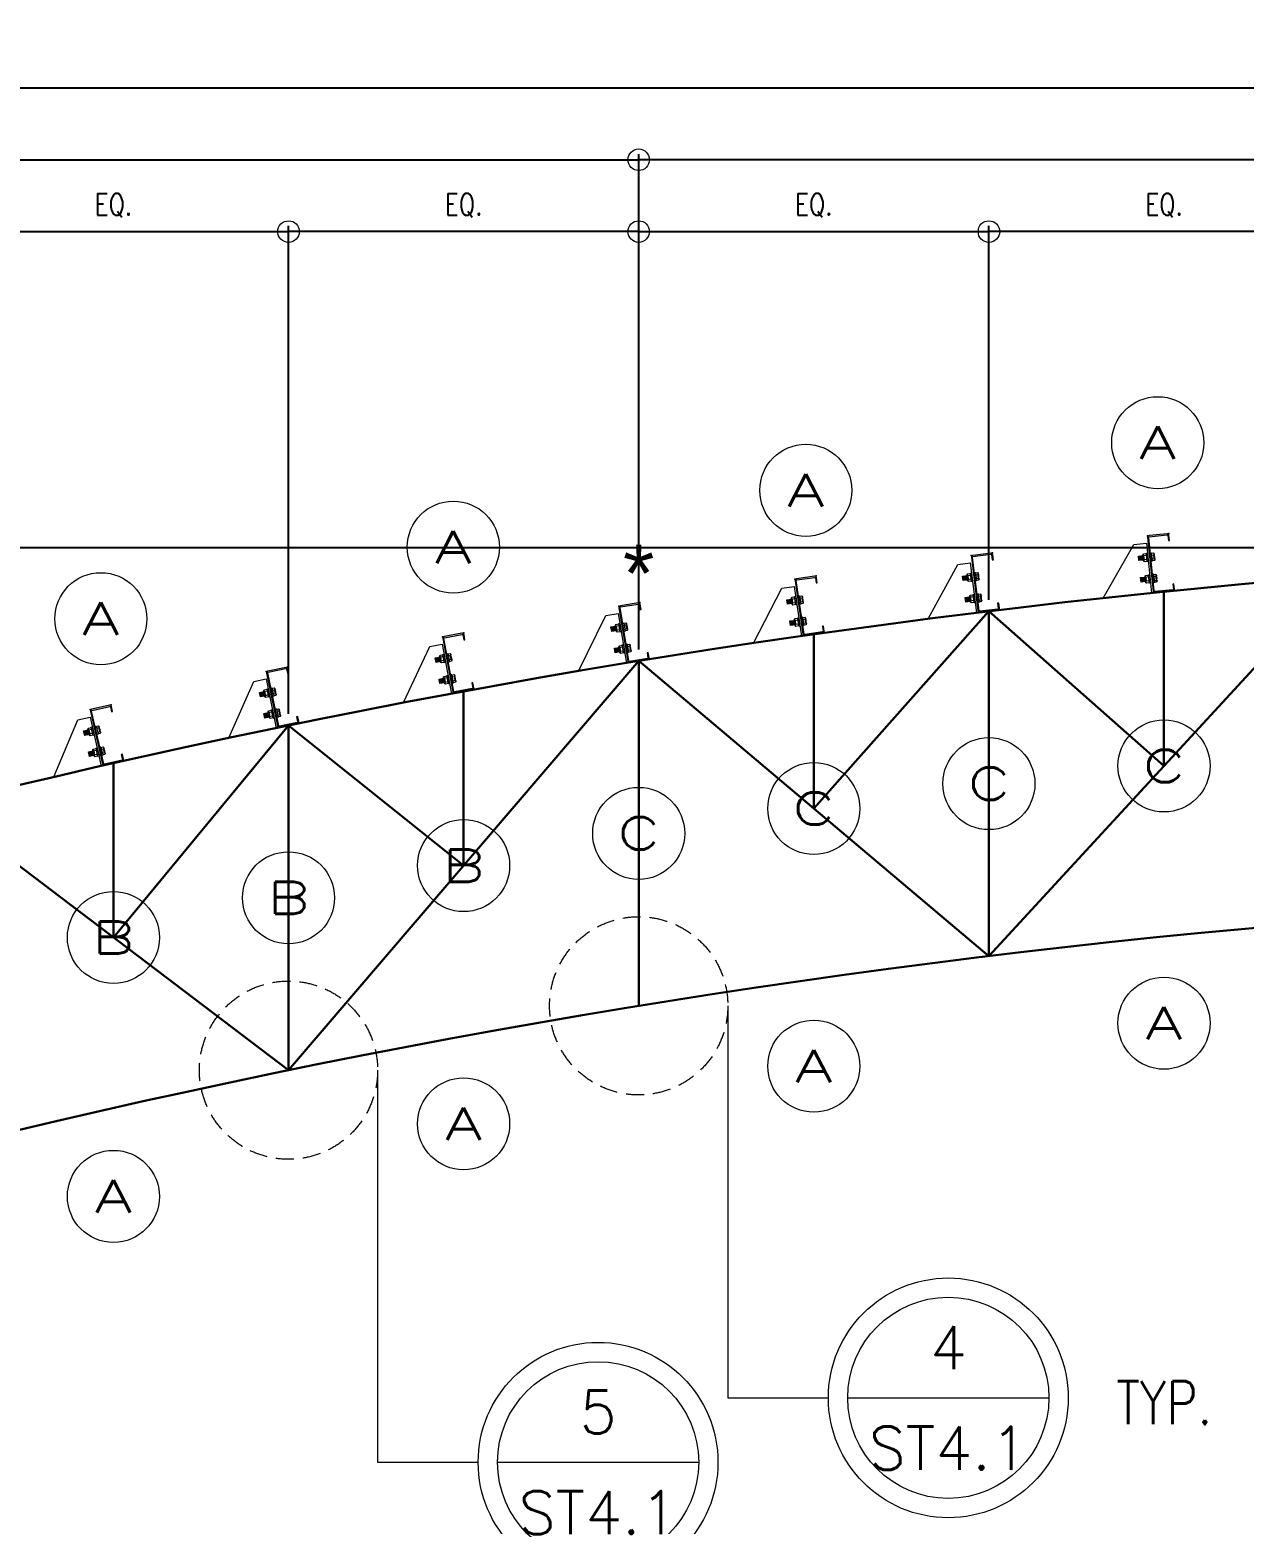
# Model space of a CAD drawing. Header units: millimetres. Extents: x 0 to 437400, y -7936 to 73710.
# Drawn here: x 78056 to 82282, y 34653 to 39853 of the extents above; entities that cross this region are included whole.
import ezdxf
from ezdxf.enums import TextEntityAlignment as Align

# ---------------------------------------------------------------- set-up
doc = ezdxf.new("R2010")
doc.units = ezdxf.units.MM
doc.header["$LTSCALE"] = 10
doc.header["$MEASUREMENT"] = 0
doc.linetypes.add('HIDDEN', pattern=[0.375, 0.25, -0.125])
doc.linetypes.add('PHANTOM2', pattern=[1.25, 0.625, -0.125, 0.125, -0.125, 0.125, -0.125])
for name, color, linetype, lineweight in [('CEE STEEL PURLINS', 46, 'Continuous', 15), ('HATCH 000', 251, 'Continuous', 5), ('S-ANNO-DIMS', 1, 'Continuous', 5), ('S-ANNO-NPLT', 7, 'Continuous', 9), ('S-Anno-Symb', 143, 'PHANTOM2', 13), ('S-BEAM-IDEN', 2, 'Continuous', 9), ('S-Grid-iden', 52, 'Continuous', 9), ('S_BOLTS', 252, 'Continuous', 9), ('S_STEEL TRUSS', 5, 'Continuous', 30), ('SCHEDULES-TEXT', 4, 'Continuous', 20)]:
    doc.layers.add(name, color=color, linetype=linetype, lineweight=lineweight)
doc.layers.add('GUIDE 001', color=214, linetype='Continuous', lineweight=0, plot=False)
doc.styles.add('1', font='simplex.shx', dxfattribs={"width": 0.8, "height": 20})
doc.styles.add('3', font='simplex.shx', dxfattribs={"width": 1.5, "height": 70})
doc.styles.add('ARIAL', font='arial.ttf')
doc.styles.add('ROMANSX', font='ROMANS.shx', dxfattribs={"height": 0.09375})
doc.dimstyles.new('ESCA30', dxfattribs={"dimtxt": 40, "dimasz": 1, "dimexe": 20, "dimexo": 40, "dimgap": 50, "dimtad": 1, "dimdec": 0, "dimrnd": 1, "dimdsep": 46, "dimtxsty": '1', "dimblk1": 'ESCADIM_ARW', "dimblk2": 'ESCADIM_ARW', "dimsah": 1, "dimcen": 50, "dimclrd": 256, "dimclre": 256, "dimclrt": 52, "dimadec": 0, "dimazin": 0, "dimtfac": 1, "dimtdec": 0, "dimtofl": 0, "dimtmove": 0, "dimatfit": 3, "dimldrblk": 'ESCADIM_ARW', "dimfxl": 1, "dimtolj": 1, "dimtzin": 0, "dimarcsym": 0})

# ---------------------------------------------------------------- blocks, each defined once
blk = doc.blocks.new('ESCADIM_ARW')
at = {"color": 9}
blk.add_line((75, 0), (-75, 0), dxfattribs=at)
blk.add_circle((0, 0), 37.5, dxfattribs=at)
blk = doc.blocks.new('*D36')
at = {"layer": 'Defpoints', "color": 0, "ltscale": 80, "transparency": 16777216}
for p in [(94800, 39651.2), (75300, 36441.2, 0), (94800, 36441.2, 0)]:
    blk.add_point(p, dxfattribs=at)
at = {"layer": 'S-ANNO-DIMS', "lineweight": -2, "ltscale": 80, "transparency": 16777216}
for p, q in [((75300, 36481.2), (75300, 39671.2)), ((75301, 39651.2), (94799, 39651.2)), ((94800, 36481.2), (94800, 39671.2))]:
    blk.add_line(p, q, dxfattribs=at)
at = {"layer": 'S-ANNO-DIMS', "lineweight": -2, "ltscale": 80, "transparency": 16777216, "rotation": 180}
blk.add_blockref('ESCADIM_ARW', (75300, 39651.2), dxfattribs=at)
at = {"layer": 'S-ANNO-DIMS', "lineweight": -2, "ltscale": 80, "transparency": 16777216}
blk.add_blockref('ESCADIM_ARW', (94800, 39651.2), dxfattribs=at)
at = {"layer": 'S-ANNO-DIMS', "color": 52, "ltscale": 80, "transparency": 16777216, "insert": (85050, 39758.4), "char_height": 30, "attachment_point": 5, "style": '1'}
blk.add_mtext('\\A1;{\\H2.5x;19500 (16 EQUAL PANELS)}', dxfattribs=at)
blk = doc.blocks.new('*D37')
at = {"layer": 'Defpoints', "color": 0, "ltscale": 80, "transparency": 16777216}
for p in [(80175, 39401.2), (80175, 37656.8, 0), (75300, 36441.2, 0)]:
    blk.add_point(p, dxfattribs=at)
at = {"layer": 'S-ANNO-DIMS', "lineweight": -2, "ltscale": 80, "transparency": 16777216}
for p, q in [((75300, 36481.2), (75300, 39421.2)), ((80175, 37696.8), (80175, 39421.2)), ((75301, 39401.2), (80174, 39401.2))]:
    blk.add_line(p, q, dxfattribs=at)
at = {"layer": 'S-ANNO-DIMS', "lineweight": -2, "ltscale": 80, "transparency": 16777216, "rotation": 180}
blk.add_blockref('ESCADIM_ARW', (75300, 39401.2), dxfattribs=at)
at = {"layer": 'S-ANNO-DIMS', "lineweight": -2, "ltscale": 80, "transparency": 16777216}
blk.add_blockref('ESCADIM_ARW', (80175, 39401.2), dxfattribs=at)
at = {"layer": 'S-ANNO-DIMS', "color": 52, "ltscale": 80, "transparency": 16777216, "insert": (77737.5, 39488.7), "char_height": 30, "attachment_point": 5, "style": '1'}
blk.add_mtext('\\A1;{\\H2.5x;4875}', dxfattribs=at)
blk = doc.blocks.new('*D39')
at = {"layer": 'Defpoints', "color": 0, "ltscale": 80, "transparency": 16777216}
for p in [(74050.2, 38051.2), (85050, 38051.2, 0), (75300, 35241.2, 0)]:
    blk.add_point(p, dxfattribs=at)
at = {"layer": 'S-ANNO-DIMS', "lineweight": -2, "ltscale": 80, "transparency": 16777216}
for p, q in [((85010, 38051.2), (74030.2, 38051.2)), ((74050.2, 35242.2), (74050.2, 38050.2)), ((75260, 35241.2), (74030.2, 35241.2))]:
    blk.add_line(p, q, dxfattribs=at)
for p, rotation in [((74050.2, 38051.2), 90), ((74050.2, 35241.2), 270)]:
    blk.add_blockref('ESCADIM_ARW', p, dxfattribs=dict(at, rotation=rotation))
at = {"layer": 'S-ANNO-DIMS', "color": 52, "ltscale": 80, "transparency": 16777216, "insert": (73962.7, 36646.2), "char_height": 30, "attachment_point": 5, "rotation": 90, "style": '1'}
blk.add_mtext('\\A1;{\\H2.5x;2810}', dxfattribs=at)
blk = doc.blocks.new('*D40')
at = {"layer": 'Defpoints', "color": 0, "ltscale": 80, "transparency": 16777216}
for p in [(85050, 38051.2, 0), (74300.2, 36441.2), (75300, 36441.2, 0)]:
    blk.add_point(p, dxfattribs=at)
at = {"layer": 'S-ANNO-DIMS', "lineweight": -2, "ltscale": 80, "transparency": 16777216}
for p, q in [((85010, 38051.2), (74280.2, 38051.2)), ((74300.2, 38050.2), (74300.2, 36442.2)), ((75260, 36441.2), (74280.2, 36441.2))]:
    blk.add_line(p, q, dxfattribs=at)
for p, rotation in [((74300.2, 38051.2), 90), ((74300.2, 36441.2), 270)]:
    blk.add_blockref('ESCADIM_ARW', p, dxfattribs=dict(at, rotation=rotation))
at = {"layer": 'S-ANNO-DIMS', "color": 52, "ltscale": 80, "transparency": 16777216, "insert": (74212.7, 37246.2), "char_height": 30, "attachment_point": 5, "rotation": 90, "style": '1'}
blk.add_mtext('\\A1;{\\H2.5x;1610}', dxfattribs=at)
blk = doc.blocks.new('*D41')
at = {"layer": 'Defpoints', "color": 0, "ltscale": 80, "transparency": 16777216}
for p in [(80175, 39401.2), (85050, 38051.2), (80175, 37656.8, 0)]:
    blk.add_point(p, dxfattribs=at)
at = {"layer": 'S-ANNO-DIMS', "lineweight": -2, "ltscale": 80, "transparency": 16777216}
for p, q in [((80175, 37696.8), (80175, 39421.2)), ((85050, 38091.2), (85050, 39421.2)), ((85049, 39401.2), (80176, 39401.2))]:
    blk.add_line(p, q, dxfattribs=at)
at = {"layer": 'S-ANNO-DIMS', "lineweight": -2, "ltscale": 80, "transparency": 16777216, "rotation": 180}
blk.add_blockref('ESCADIM_ARW', (80175, 39401.2), dxfattribs=at)
at = {"layer": 'S-ANNO-DIMS', "lineweight": -2, "ltscale": 80, "transparency": 16777216}
blk.add_blockref('ESCADIM_ARW', (85050, 39401.2), dxfattribs=at)
at = {"layer": 'S-ANNO-DIMS', "color": 52, "ltscale": 80, "transparency": 16777216, "insert": (82612.5, 39488.7), "char_height": 30, "attachment_point": 5, "style": '1'}
blk.add_mtext('\\A1;{\\H2.5x;4875}', dxfattribs=at)
blk = doc.blocks.new('*D46')
at = {"layer": 'Defpoints', "color": 0, "ltscale": 80, "transparency": 16777216}
for p in [(78956.3, 39151.2), (80175, 37656.8, 0), (78956.3, 37432.7, 0)]:
    blk.add_point(p, dxfattribs=at)
at = {"layer": 'S-ANNO-DIMS', "lineweight": -2, "ltscale": 80, "transparency": 16777216}
for p, q in [((78956.3, 37472.7), (78956.3, 39171.2)), ((80175, 37696.8), (80175, 39171.2)), ((80174, 39151.2), (78957.3, 39151.2))]:
    blk.add_line(p, q, dxfattribs=at)
at = {"layer": 'S-ANNO-DIMS', "lineweight": -2, "ltscale": 80, "transparency": 16777216, "rotation": 180}
blk.add_blockref('ESCADIM_ARW', (78956.3, 39151.2), dxfattribs=at)
at = {"layer": 'S-ANNO-DIMS', "lineweight": -2, "ltscale": 80, "transparency": 16777216}
blk.add_blockref('ESCADIM_ARW', (80175, 39151.2), dxfattribs=at)
at = {"layer": 'S-ANNO-DIMS', "color": 52, "ltscale": 80, "transparency": 16777216, "insert": (79565.6, 39242.3), "char_height": 30, "attachment_point": 5, "style": '1'}
blk.add_mtext('\\A1;{\\H2.5x;EQ.}', dxfattribs=at)
blk = doc.blocks.new('*D47')
at = {"layer": 'Defpoints', "color": 0, "ltscale": 80, "transparency": 16777216}
for p in [(78956.3, 39151.2), (78956.3, 37432.7, 0), (77737.5, 37156.4, 0)]:
    blk.add_point(p, dxfattribs=at)
at = {"layer": 'S-ANNO-DIMS', "lineweight": -2, "ltscale": 80, "transparency": 16777216}
for p, q in [((77737.5, 37196.4), (77737.5, 39171.2)), ((78956.3, 37472.7), (78956.3, 39171.2)), ((77738.5, 39151.2), (78955.3, 39151.2))]:
    blk.add_line(p, q, dxfattribs=at)
at = {"layer": 'S-ANNO-DIMS', "lineweight": -2, "ltscale": 80, "transparency": 16777216, "rotation": 180}
blk.add_blockref('ESCADIM_ARW', (77737.5, 39151.2), dxfattribs=at)
at = {"layer": 'S-ANNO-DIMS', "lineweight": -2, "ltscale": 80, "transparency": 16777216}
blk.add_blockref('ESCADIM_ARW', (78956.3, 39151.2), dxfattribs=at)
at = {"layer": 'S-ANNO-DIMS', "color": 52, "ltscale": 80, "transparency": 16777216, "insert": (78346.9, 39242.3), "char_height": 30, "attachment_point": 5, "style": '1'}
blk.add_mtext('\\A1;{\\H2.5x;EQ.}', dxfattribs=at)
blk = doc.blocks.new('*D50')
at = {"layer": 'Defpoints', "color": 0, "ltscale": 80, "transparency": 16777216}
for p in [(81393.8, 39151.2), (81393.8, 37830, 0), (80175, 37656.8, 0)]:
    blk.add_point(p, dxfattribs=at)
at = {"layer": 'S-ANNO-DIMS', "lineweight": -2, "ltscale": 80, "transparency": 16777216}
for p, q in [((80175, 37696.8), (80175, 39171.2)), ((81393.8, 37870), (81393.8, 39171.2)), ((80176, 39151.2), (81392.8, 39151.2))]:
    blk.add_line(p, q, dxfattribs=at)
at = {"layer": 'S-ANNO-DIMS', "lineweight": -2, "ltscale": 80, "transparency": 16777216, "rotation": 180}
blk.add_blockref('ESCADIM_ARW', (80175, 39151.2), dxfattribs=at)
at = {"layer": 'S-ANNO-DIMS', "lineweight": -2, "ltscale": 80, "transparency": 16777216}
blk.add_blockref('ESCADIM_ARW', (81393.8, 39151.2), dxfattribs=at)
at = {"layer": 'S-ANNO-DIMS', "color": 52, "ltscale": 80, "transparency": 16777216, "insert": (80784.4, 39242.3), "char_height": 30, "attachment_point": 5, "style": '1'}
blk.add_mtext('\\A1;{\\H2.5x;EQ.}', dxfattribs=at)
blk = doc.blocks.new('*D51')
at = {"layer": 'Defpoints', "color": 0, "ltscale": 80, "transparency": 16777216}
for p in [(81393.8, 39151.2), (82612.5, 37953.1, 0), (81393.8, 37830, 0)]:
    blk.add_point(p, dxfattribs=at)
at = {"layer": 'S-ANNO-DIMS', "lineweight": -2, "ltscale": 80, "transparency": 16777216}
for p, q in [((81393.8, 37870), (81393.8, 39171.2)), ((82612.5, 37993.1), (82612.5, 39171.2)), ((82611.5, 39151.2), (81394.8, 39151.2))]:
    blk.add_line(p, q, dxfattribs=at)
at = {"layer": 'S-ANNO-DIMS', "lineweight": -2, "ltscale": 80, "transparency": 16777216, "rotation": 180}
blk.add_blockref('ESCADIM_ARW', (81393.8, 39151.2), dxfattribs=at)
at = {"layer": 'S-ANNO-DIMS', "lineweight": -2, "ltscale": 80, "transparency": 16777216}
blk.add_blockref('ESCADIM_ARW', (82612.5, 39151.2), dxfattribs=at)
at = {"layer": 'S-ANNO-DIMS', "color": 52, "ltscale": 80, "transparency": 16777216, "insert": (82003.1, 39242.3), "char_height": 30, "attachment_point": 5, "style": '1'}
blk.add_mtext('\\A1;{\\H2.5x;EQ.}', dxfattribs=at)
blk = doc.blocks.new('Grid')
at = {"layer": 'S-Grid-iden', "color": 1, "linetype": 'Continuous'}
blk.add_circle((0, 0), 500, dxfattribs=at)
at = {"layer": 'S-Grid-iden', "style": '3', "width": 1.5}
blk.add_attdef('GRIDTAG', text='', height=350, dxfattribs=at).set_placement((0, 0), align=Align.MIDDLE_CENTER)
blk = doc.blocks.new('BUBBLE')
at = {"layer": 'S-ANNO-NPLT', "linetype": 'Continuous'}
blk.add_circle((0, 0), 0.2608, dxfattribs=at)
at = {"layer": 'S-Anno-Symb', "color": 0, "linetype": 'Continuous'}
blk.add_line((-0.2188, 0), (0.2188, 0), dxfattribs=at)
blk.add_circle((0, 0), 0.2188, dxfattribs=at)
at = {"layer": 'S-Anno-Symb', "style": 'ROMANSX'}
for tag, p in [('1', (0, 0.1094)), ('S1', (0, -0.1094))]:
    blk.add_attdef(tag, text='', height=0.0937, dxfattribs=at).set_placement(p, align=Align.MIDDLE_CENTER)
at = {"layer": 'S-Anno-Symb', "style": 'ROMANSX', "width": 1.018385, "flags": 8}
blk.add_attdef('LONG', text='', height=0.0937, dxfattribs=at).set_placement((-0.1796, -0.1249), (0.1796, -0.1249), align=Align.FIT)
blk = doc.blocks.new('EXT', base_point=(6.5784, 3.6597))
for p, q in [((6.5734, 3.6697), (6.5834, 3.6697)), ((6.5734, 3.6697), (6.5734, 3.6597)), ((6.5834, 3.6697), (6.5734, 3.6697)), ((6.5734, 3.6663), (6.5834, 3.6663)), ((6.5734, 3.663), (6.5834, 3.663)), ((6.5734, 3.6597), (6.5834, 3.6597)), ((6.575, 3.668), (6.5818, 3.668)), ((6.575, 3.6647), (6.5818, 3.6647)), ((6.575, 3.6613), (6.5818, 3.6613)), ((6.5834, 3.6597), (6.5834, 3.6697))]:
    blk.add_line(p, q)
blk = doc.blocks.new('BOLT', base_point=(6.579, 3.6798))
for p, q in [((6.571, 3.6847), (6.571, 3.6798)), ((6.575, 3.6847), (6.571, 3.6847)), ((6.575, 3.6858), (6.573, 3.6858)), ((6.575, 3.6798), (6.575, 3.6858)), ((6.575, 3.6858), (6.583, 3.6858)), ((6.575, 3.6847), (6.583, 3.6847)), ((6.585, 3.6858), (6.583, 3.6858)), ((6.583, 3.6798), (6.583, 3.6858)), ((6.587, 3.6847), (6.583, 3.6847)), ((6.587, 3.6798), (6.587, 3.6847))]:
    blk.add_line(p, q)
for centre, radius, start, end in [((6.573, 3.6833), 0.00241, 33.9696, 146.0304), ((6.579, 3.6777), 0.00805, 60.2058, 119.7942), ((6.585, 3.6833), 0.00241, 33.9696, 146.0304)]:
    blk.add_arc(centre, radius, start, end)
blk = doc.blocks.new('NUT20')
for p, q in [((0.0185, 0.0045), (-0.0185, 0.0045)), ((-0.0185, 0.0045), (-0.0185, 0)), ((-0.0185, 0), (0.0185, 0)), ((0.0185, 0), (0.0185, 0.0045))]:
    blk.add_line(p, q)
for name, p, xscale, yscale, zscale in [('BOLT', (0, 0.0045), 2.125, 2.666666666666667, 2.125), ('EXT', (0, 0.0205), 2, 2, 2)]:
    blk.add_blockref(name, p, dxfattribs=dict(xscale=xscale, yscale=yscale, zscale=zscale))

msp = doc.modelspace()

# ---------------------------------------------------------------- hatches: boundary and pattern name
at = {"layer": 'HATCH 000'}
h = msp.add_hatch(color=33, dxfattribs=at)
edge = h.paths.add_edge_path()
edge.add_line((82022.32661, 38076.42517), (82020.47403, 38094.32821))
edge.add_arc((82014.50185, 38093.71022), 6.00407, 5.90787155, 95.90787155)
edge.add_line((82013.88386, 38099.6824), (81951.22219, 38093.2024))
edge.add_arc((81951.84018, 38087.23022), 6.00407, 95.90787154, 185.90787154)
edge.add_line((81945.86801, 38086.61223), (81965.23181, 37899.48402))
edge.add_arc((81971.20399, 37900.10202), 6.00407, 185.90787155, 275.90787155)
edge.add_line((81971.82198, 37894.12984), (82034.50861, 37900.61243))
edge.add_arc((82033.89061, 37906.5846), 6.00407, 275.90787154, 365.90787154)
edge.add_line((82039.86279, 37907.2026), (82038.0102, 37925.10564))
edge.add_line((82038.0102, 37925.10564), (82034.02875, 37924.69365))
edge.add_line((82034.02875, 37924.69365), (82035.88134, 37906.7906))
edge.add_arc((82033.89061, 37906.5846), 2.00136, -84.09212846, 5.90787154, ccw=False)
edge.add_line((82034.09661, 37904.59388), (81971.40998, 37898.11129))
edge.add_arc((81971.20399, 37900.10202), 2.00136, 185.90787155, 275.90787154, ccw=False)
edge.add_line((81969.21326, 37899.89602), (81949.84946, 38087.02422))
edge.add_arc((81951.84018, 38087.23022), 2.00136, 95.90787155, 185.90787154, ccw=False)
edge.add_line((81951.63419, 38089.22095), (82014.29585, 38095.70095))
edge.add_arc((82014.50185, 38093.71022), 2.00136, 5.90787154, 95.90787154, ccw=False)
edge.add_line((82016.49258, 38093.91622), (82018.34516, 38076.01317))
edge.add_line((82018.34516, 38076.01317), (82022.32661, 38076.42517))
h = msp.add_hatch(color=33, dxfattribs=at)
edge = h.paths.add_edge_path()
edge.add_line((81409.33601, 38009.01488), (81407.12188, 38026.87682))
edge.add_arc((81401.16341, 38026.13822), 6.00407, 7.06623925, 97.06623925)
edge.add_line((81400.42481, 38032.09668), (81337.90695, 38024.35124))
edge.add_arc((81338.64555, 38018.39278), 6.00407, 97.06623925, 187.06623925)
edge.add_line((81332.68709, 38017.65418), (81355.82991, 37830.95567))
edge.add_arc((81361.78837, 37831.69427), 6.00407, 187.06623925, 277.06623925)
edge.add_line((81362.52697, 37825.73581), (81425.06973, 37833.48434))
edge.add_arc((81424.33113, 37839.4428), 6.00407, 277.06623925, 367.06623925)
edge.add_line((81430.2896, 37840.1814), (81428.07546, 37858.04334))
edge.add_line((81428.07546, 37858.04334), (81424.10315, 37857.55094))
edge.add_line((81424.10315, 37857.55094), (81426.31729, 37839.689))
edge.add_arc((81424.33113, 37839.4428), 2.00136, -82.93376075, 7.06623925, ccw=False)
edge.add_line((81424.57733, 37837.45665), (81362.03457, 37829.70812))
edge.add_arc((81361.78837, 37831.69427), 2.00136, 187.06623925, 277.06623925, ccw=False)
edge.add_line((81359.80221, 37831.44807), (81336.65939, 38018.14658))
edge.add_arc((81338.64555, 38018.39278), 2.00136, 97.06623925, 187.06623925, ccw=False)
edge.add_line((81338.39935, 38020.37893), (81400.91721, 38028.12437))
edge.add_arc((81401.16341, 38026.13822), 2.00136, 7.06623925, 97.06623925, ccw=False)
edge.add_line((81403.14957, 38026.38442), (81405.3637, 38008.52248))
edge.add_line((81405.3637, 38008.52248), (81409.33601, 38009.01488))
h = msp.add_hatch(color=33, dxfattribs=at)
edge = h.paths.add_edge_path()
edge.add_line((80796.33011, 37929.01451), (80793.75445, 37946.82791))
edge.add_arc((80787.81218, 37945.96871), 6.00407, 8.22745858, 98.22745858)
edge.add_line((80786.95297, 37951.91098), (80724.60492, 37942.90016))
edge.add_arc((80725.46412, 37936.95789), 6.00407, 98.22745858, 188.22745857)
edge.add_line((80719.52185, 37936.09869), (80746.44349, 37749.90753))
edge.add_arc((80752.38576, 37750.76673), 6.00407, 188.22745858, 278.22745858)
edge.add_line((80753.24497, 37744.82446), (80815.61786, 37753.83888))
edge.add_arc((80814.75865, 37759.78115), 6.00407, 278.22745858, 368.22745857)
edge.add_line((80820.70093, 37760.64035), (80818.12526, 37778.45375))
edge.add_line((80818.12526, 37778.45375), (80814.16375, 37777.88095))
edge.add_line((80814.16375, 37777.88095), (80816.73941, 37760.06755))
edge.add_arc((80814.75865, 37759.78115), 2.00136, -81.77254142, 8.22745858, ccw=False)
edge.add_line((80815.04506, 37757.80039), (80752.67216, 37748.78598))
edge.add_arc((80752.38576, 37750.76673), 2.00136, 188.22745858, 278.22745858, ccw=False)
edge.add_line((80750.40501, 37750.48033), (80723.48336, 37936.67149))
edge.add_arc((80725.46412, 37936.95789), 2.00136, 98.22745858, 188.22745858, ccw=False)
edge.add_line((80725.17772, 37938.93865), (80787.52577, 37947.94947))
edge.add_arc((80787.81218, 37945.96871), 2.00136, 8.22745858, 98.22745858, ccw=False)
edge.add_line((80789.79293, 37946.25511), (80792.3686, 37928.44171))
edge.add_line((80792.3686, 37928.44171), (80796.33011, 37929.01451))
h = msp.add_hatch(color=33, dxfattribs=at)
edge = h.paths.add_edge_path()
edge.add_line((80183.3088, 37836.32276), (80180.37162, 37854.08013))
edge.add_arc((80174.44804, 37853.10034), 6.00407, 9.39203157, 99.39203156)
edge.add_line((80173.46824, 37859.02392), (80111.3162, 37848.74779))
edge.add_arc((80112.296, 37842.82421), 6.00407, 99.39203156, 189.39203156)
edge.add_line((80106.37242, 37841.84441), (80137.07269, 37656.23887))
edge.add_arc((80142.99628, 37657.21867), 6.00407, 189.39203157, 279.39203156)
edge.add_line((80143.97607, 37651.29509), (80206.15287, 37661.57532))
edge.add_arc((80205.17307, 37667.4989), 6.00407, 279.39203156, 369.39203156)
edge.add_line((80211.09665, 37668.4787), (80208.15948, 37686.23607))
edge.add_line((80208.15948, 37686.23607), (80204.21042, 37685.58287))
edge.add_line((80204.21042, 37685.58287), (80207.1476, 37667.8255))
edge.add_arc((80205.17307, 37667.4989), 2.00136, -80.60796844, 9.39203156, ccw=False)
edge.add_line((80205.49967, 37665.52437), (80143.32287, 37655.24414))
edge.add_arc((80142.99628, 37657.21867), 2.00136, 189.39203156, 279.39203156, ccw=False)
edge.add_line((80141.02175, 37656.89207), (80110.32147, 37842.49761))
edge.add_arc((80112.296, 37842.82421), 2.00136, 99.39203156, 189.39203156, ccw=False)
edge.add_line((80111.9694, 37844.79873), (80174.12144, 37855.07487))
edge.add_arc((80174.44804, 37853.10034), 2.00136, 9.39203156, 99.39203156, ccw=False)
edge.add_line((80176.42257, 37853.42694), (80179.35974, 37835.66957))
edge.add_line((80179.35974, 37835.66957), (80183.3088, 37836.32276))
h = msp.add_hatch(color=33, dxfattribs=at)
edge = h.paths.add_edge_path()
edge.add_line((79570.27192, 37730.82106), (79566.97325, 37748.51484))
edge.add_arc((79561.07088, 37747.41445), 6.00407, 10.56047313, 100.56047313)
edge.add_line((79559.9705, 37753.31682), (79498.04093, 37741.77544))
edge.add_arc((79499.14131, 37735.87307), 6.00407, 100.56047313, 190.56047313)
edge.add_line((79493.23894, 37734.77269), (79527.71766, 37549.83178))
edge.add_arc((79533.62003, 37550.93216), 6.00407, 190.56047313, 280.56047313)
edge.add_line((79534.72041, 37545.02979), (79596.67465, 37556.57578))
edge.add_arc((79595.57426, 37562.47815), 6.00407, 280.56047313, 370.56047313)
edge.add_line((79601.47663, 37563.57853), (79598.17796, 37581.27232))
edge.add_line((79598.17796, 37581.27232), (79594.24305, 37580.53873))
edge.add_line((79594.24305, 37580.53873), (79597.54172, 37562.84494))
edge.add_arc((79595.57426, 37562.47815), 2.00136, -79.43952687, 10.56047313, ccw=False)
edge.add_line((79595.94106, 37560.51069), (79533.98682, 37548.9647))
edge.add_arc((79533.62003, 37550.93216), 2.00136, 190.56047313, 280.56047313, ccw=False)
edge.add_line((79531.65257, 37550.56537), (79497.17386, 37735.50628))
edge.add_arc((79499.14131, 37735.87307), 2.00136, 100.56047313, 190.56047313, ccw=False)
edge.add_line((79498.77452, 37737.84053), (79560.70409, 37749.38191))
edge.add_arc((79561.07088, 37747.41445), 2.00136, 10.56047313, 100.56047313, ccw=False)
edge.add_line((79563.03834, 37747.78125), (79566.33701, 37730.08747))
edge.add_line((79566.33701, 37730.08747), (79570.27192, 37730.82106))
h = msp.add_hatch(color=33, dxfattribs=at)
edge = h.paths.add_edge_path()
edge.add_line((78957.21932, 37612.37274), (78953.55917, 37629.9953))
edge.add_arc((78947.68056, 37628.77434), 6.00407, 11.73331327, 101.73331327)
edge.add_line((78946.4596, 37634.65294), (78884.77924, 37621.84637))
edge.add_arc((78886.0002, 37615.96776), 6.00407, 101.73331327, 191.73331326)
edge.add_line((78880.1216, 37614.7468), (78918.37855, 37430.55036))
edge.add_arc((78924.25716, 37431.77133), 6.00407, 191.73331327, 281.73331327)
edge.add_line((78925.47812, 37425.89272), (78987.18305, 37438.70439))
edge.add_arc((78985.96208, 37444.583), 6.00407, 281.73331327, 371.73331326)
edge.add_line((78991.84069, 37445.80397), (78988.18055, 37463.42653))
edge.add_line((78988.18055, 37463.42653), (78984.26148, 37462.61255))
edge.add_line((78984.26148, 37462.61255), (78987.92162, 37444.98999))
edge.add_arc((78985.96208, 37444.583), 2.00136, -78.26668674, 11.73331326, ccw=False)
edge.add_line((78986.36907, 37442.62347), (78924.66415, 37429.81179))
edge.add_arc((78924.25716, 37431.77133), 2.00136, 191.73331327, 281.73331327, ccw=False)
edge.add_line((78922.29762, 37431.36434), (78884.04067, 37615.56078))
edge.add_arc((78886.0002, 37615.96776), 2.00136, 101.73331327, 191.73331327, ccw=False)
edge.add_line((78885.59322, 37617.9273), (78947.27358, 37630.73387))
edge.add_arc((78947.68056, 37628.77434), 2.00136, 11.73331327, 101.73331327, ccw=False)
edge.add_line((78949.6401, 37629.18132), (78953.30024, 37611.55877))
edge.add_line((78953.30024, 37611.55877), (78957.21932, 37612.37274))
h = msp.add_hatch(color=33, dxfattribs=at)
edge = h.paths.add_edge_path()
edge.add_line((78344.1508, 37480.82221), (78340.1292, 37498.36581))
edge.add_arc((78334.27693, 37497.02427), 6.00407, 12.91109946, 102.91109946)
edge.add_line((78332.93539, 37502.87654), (78271.5313, 37488.80485))
edge.add_arc((78272.87284, 37482.95258), 6.00407, 102.91109946, 192.91109946)
edge.add_line((78267.02057, 37481.61104), (78309.05556, 37298.23988))
edge.add_arc((78314.90783, 37299.58142), 6.00407, 192.91109946, 282.91109946)
edge.add_line((78316.24937, 37293.72915), (78377.67792, 37307.80645))
edge.add_arc((78376.33638, 37313.65872), 6.00407, 282.91109946, 372.91109946)
edge.add_line((78382.18865, 37315.00027), (78378.16705, 37332.54387))
edge.add_line((78378.16705, 37332.54387), (78374.26554, 37331.64951))
edge.add_line((78374.26554, 37331.64951), (78378.28713, 37314.10591))
edge.add_arc((78376.33638, 37313.65872), 2.00136, -77.08890054, 12.91109946, ccw=False)
edge.add_line((78376.78356, 37311.70797), (78315.35501, 37297.63066))
edge.add_arc((78314.90783, 37299.58142), 2.00136, 192.91109946, 282.91109946, ccw=False)
edge.add_line((78312.95707, 37299.13424), (78270.92208, 37482.5054))
edge.add_arc((78272.87284, 37482.95258), 2.00136, 102.91109946, 192.91109946, ccw=False)
edge.add_line((78272.42566, 37484.90334), (78333.82975, 37498.97503))
edge.add_arc((78334.27693, 37497.02427), 2.00136, 12.91109946, 102.91109946, ccw=False)
edge.add_line((78336.22769, 37497.47145), (78340.24929, 37479.92785))
edge.add_line((78340.24929, 37479.92785), (78344.1508, 37480.82221))

# ---------------------------------------------------------------- linework, layer by layer
at = {"layer": 'CEE STEEL PURLINS', "elevation": 0}
for points in [[(82022.32661, 38076.42517), (82020.47403, 38094.32821, 0.4142135624), (82013.88386, 38099.6824), (81951.22219, 38093.2024, 0.4142135624), (81945.86801, 38086.61223), (81965.23181, 37899.48402, 0.4142135624), (81971.82198, 37894.12984), (82034.50861, 37900.61243, 0.4142135624), (82039.86279, 37907.2026), (82038.0102, 37925.10564), (82034.02875, 37924.69365), (82035.88134, 37906.7906, -0.4142135624), (82034.09661, 37904.59388), (81971.40998, 37898.11129, -0.4142135624), (81969.21326, 37899.89602), (81949.84946, 38087.02422, -0.4142135624), (81951.63419, 38089.22095), (82014.29585, 38095.70095, -0.4142135624), (82016.49258, 38093.91622), (82018.34516, 38076.01317), (82022.32661, 38076.42517)], [(81409.33601, 38009.01488), (81407.12188, 38026.87682, 0.4142135624), (81400.42481, 38032.09668), (81337.90695, 38024.35124, 0.4142135624), (81332.68709, 38017.65418), (81355.82991, 37830.95567, 0.4142135624), (81362.52697, 37825.73581), (81425.06973, 37833.48434, 0.4142135624), (81430.2896, 37840.1814), (81428.07546, 37858.04334), (81424.10315, 37857.55094), (81426.31729, 37839.689, -0.4142135624), (81424.57733, 37837.45665), (81362.03457, 37829.70812, -0.4142135624), (81359.80221, 37831.44807), (81336.65939, 38018.14658, -0.4142135624), (81338.39935, 38020.37893), (81400.91721, 38028.12437, -0.4142135624), (81403.14957, 38026.38442), (81405.3637, 38008.52248), (81409.33601, 38009.01488)], [(80796.33011, 37929.01451), (80793.75445, 37946.82791, 0.4142135624), (80786.95297, 37951.91098), (80724.60492, 37942.90016, 0.4142135624), (80719.52185, 37936.09869), (80746.44349, 37749.90753, 0.4142135624), (80753.24497, 37744.82446), (80815.61786, 37753.83888, 0.4142135624), (80820.70093, 37760.64035), (80818.12526, 37778.45375), (80814.16375, 37777.88095), (80816.73941, 37760.06755, -0.4142135624), (80815.04506, 37757.80039), (80752.67216, 37748.78598, -0.4142135624), (80750.40501, 37750.48033), (80723.48336, 37936.67149, -0.4142135624), (80725.17772, 37938.93865), (80787.52577, 37947.94947, -0.4142135624), (80789.79293, 37946.25511), (80792.3686, 37928.44171), (80796.33011, 37929.01451)], [(80183.3088, 37836.32276), (80180.37162, 37854.08013, 0.4142135624), (80173.46824, 37859.02392), (80111.3162, 37848.74779, 0.4142135624), (80106.37242, 37841.84441), (80137.07269, 37656.23887, 0.4142135624), (80143.97607, 37651.29509), (80206.15287, 37661.57532, 0.4142135624), (80211.09665, 37668.4787), (80208.15948, 37686.23607), (80204.21042, 37685.58287), (80207.1476, 37667.8255, -0.4142135624), (80205.49967, 37665.52437), (80143.32287, 37655.24414, -0.4142135624), (80141.02175, 37656.89207), (80110.32147, 37842.49761, -0.4142135624), (80111.9694, 37844.79873), (80174.12144, 37855.07487, -0.4142135624), (80176.42257, 37853.42694), (80179.35974, 37835.66957), (80183.3088, 37836.32276)], [(79570.27192, 37730.82106), (79566.97325, 37748.51484, 0.4142135624), (79559.9705, 37753.31682), (79498.04093, 37741.77544, 0.4142135624), (79493.23894, 37734.77269), (79527.71766, 37549.83178, 0.4142135624), (79534.72041, 37545.02979), (79596.67465, 37556.57578, 0.4142135624), (79601.47663, 37563.57853), (79598.17796, 37581.27232), (79594.24305, 37580.53873), (79597.54172, 37562.84494, -0.4142135624), (79595.94106, 37560.51069), (79533.98682, 37548.9647, -0.4142135624), (79531.65257, 37550.56537), (79497.17386, 37735.50628, -0.4142135624), (79498.77452, 37737.84053), (79560.70409, 37749.38191, -0.4142135624), (79563.03834, 37747.78125), (79566.33701, 37730.08747), (79570.27192, 37730.82106)], [(78957.21932, 37612.37274), (78953.55917, 37629.9953, 0.4142135624), (78946.4596, 37634.65294), (78884.77924, 37621.84637, 0.4142135624), (78880.1216, 37614.7468), (78918.37855, 37430.55036, 0.4142135624), (78925.47812, 37425.89272), (78987.18305, 37438.70439, 0.4142135624), (78991.84069, 37445.80397), (78988.18055, 37463.42653), (78984.26148, 37462.61255), (78987.92162, 37444.98999, -0.4142135624), (78986.36907, 37442.62347), (78924.66415, 37429.81179, -0.4142135624), (78922.29762, 37431.36434), (78884.04067, 37615.56078, -0.4142135624), (78885.59322, 37617.9273), (78947.27358, 37630.73387, -0.4142135624), (78949.6401, 37629.18132), (78953.30024, 37611.55877), (78957.21932, 37612.37274)], [(78344.1508, 37480.82221), (78340.1292, 37498.36581, 0.4142135624), (78332.93539, 37502.87654), (78271.5313, 37488.80485, 0.4142135624), (78267.02057, 37481.61104), (78309.05556, 37298.23988, 0.4142135624), (78316.24937, 37293.72915), (78377.67792, 37307.80645, 0.4142135624), (78382.18865, 37315.00027), (78378.16705, 37332.54387), (78374.26554, 37331.64951), (78378.28713, 37314.10591, -0.4142135624), (78376.78356, 37311.70797), (78315.35501, 37297.63066, -0.4142135624), (78312.95707, 37299.13424), (78270.92208, 37482.5054, -0.4142135624), (78272.42566, 37484.90334), (78333.82975, 37498.97503, -0.4142135624), (78336.22769, 37497.47145), (78340.24929, 37479.92785), (78344.1508, 37480.82221)]]:
    msp.add_lwpolyline(points, format="xyb", dxfattribs=at)
at = {"layer": 'GUIDE 001'}
for p in [(81945.25001, 38092.58441, 0), (82019.85604, 38100.30039, 0), (81331.94849, 38023.61264, 0), (81406.38327, 38032.83528, 0), (80718.66265, 37942.04096, 0), (80792.89524, 37952.77018, 0), (80179.39182, 37860.00372, 0), (81965.8498, 37893.51185, 0), (80105.39262, 37847.76799, 0), (81356.56851, 37824.99721, 0), (81431.0282, 37834.22294, 0), (79565.87287, 37754.41721, 0), (79492.13856, 37740.67506, 0), (80747.30269, 37743.96526, 0), (80138.05249, 37650.31529, 0), (80212.07645, 37662.55512, 0), (78878.90063, 37620.62541, 0), (78952.33821, 37635.87391, 0), (78338.78766, 37504.21808, 0), (79528.81804, 37543.92941, 0), (78265.67903, 37487.46331, 0), (78919.59951, 37424.67175, 0), (78993.06166, 37439.92536, 0), (78310.3971, 37292.38761, 0)]:
    msp.add_point(p, dxfattribs=at)
at = {"layer": 'S-Anno-Symb', "color": 1, "linetype": 'HIDDEN', "ltscale": 25}
for centre in [(80175, 36456.83105, 0), (78956.25, 36232.69144, 0)]:
    msp.add_circle(centre, 310.19417, dxfattribs=at)
at = {"layer": 'S-BEAM-IDEN', "elevation": 0}
for points in [[(81959.88402, 37893.03234), (81791.79352, 37875.6825), (81898.09158, 38062.58403), (81941.85926, 38067.09962)], [(81350.61363, 37824.39719), (81182.90823, 37803.65279), (81285.40618, 37992.66504), (81329.07363, 37998.06452)], [(80741.3612, 37743.24469), (80574.11064, 37719.10588), (80672.75707, 37910.15651), (80716.30613, 37916.43982)], [(80132.12687, 37649.47411), (79965.40146, 37621.94105), (80060.14455, 37814.95713), (80103.55691, 37822.12425)], [(79522.91081, 37542.96757), (79356.78151, 37512.04041), (79447.56897, 37706.94833), (79490.82615, 37714.99921)], [(78913.71321, 37423.5892), (78748.25174, 37389.2681), (78835.03071, 37585.99347), (78878.11404, 37594.92808)], [(78304.53429, 37291.18429), (78139.81325, 37253.46942), (78222.53023, 37451.93695), (78265.42081, 37461.75524)]]:
    msp.add_lwpolyline(points, close=True, dxfattribs=at)
at = {"layer": 'S-BEAM-IDEN', "color": 1, "elevation": 0}
for points in [[(80485.19417, 36456.83105), (80485.19417, 35092.38085), (80835.15146, 35092.38085)], [(79266.44417, 36232.69144), (79266.44417, 34868.24123), (79616.40146, 34868.24123)]]:
    msp.add_lwpolyline(points, dxfattribs=at)
at = {"layer": 'S_BOLTS'}
for p, q in [((81955.42538, 38033.11241, 0), (81959.00619, 38033.48363, 0)), ((81958.47764, 38003.6702, 0), (81955.42538, 38033.11241, 0)), ((81959.00619, 38033.48363, 0), (81962.05845, 38004.04143, 0)), ((81343.32405, 37964.35851, 0), (81346.89663, 37964.80204, 0)), ((81346.97089, 37934.98402, 0), (81343.32405, 37964.35851, 0)), ((81346.89663, 37964.80204, 0), (81350.54347, 37935.42755, 0)), ((81962.05845, 38004.04143, 0), (81958.47764, 38003.6702, 0)), ((81350.54347, 37935.42755, 0), (81346.97089, 37934.98402, 0)), ((81966.72688, 37958.89028, 0), (81963.14607, 37958.51906, 0)), ((81966.19833, 37929.07685, 0), (81963.14607, 37958.51906, 0)), ((81969.77914, 37929.44807, 0), (81966.19833, 37929.07685, 0)), ((81966.72688, 37958.89028, 0), (81969.77914, 37929.44807, 0)), ((80731.23671, 37883.02953, 0), (80734.79956, 37883.54538, 0)), ((80735.47809, 37853.73498, 0), (80731.23671, 37883.02953, 0)), ((80734.79956, 37883.54538, 0), (80739.04094, 37854.25083, 0)), ((81356.12371, 37890.38001, 0), (81352.55114, 37889.93648, 0)), ((81356.19798, 37860.56199, 0), (81352.55114, 37889.93648, 0)), ((81356.12371, 37890.38001, 0), (81359.77055, 37861.00552, 0)), ((81359.77055, 37861.00552, 0), (81356.19798, 37860.56199, 0)), ((80739.04094, 37854.25083, 0), (80735.47809, 37853.73498, 0)), ((80745.53296, 37809.32562, 0), (80741.97011, 37808.80978, 0)), ((80746.2115, 37779.51523, 0), (80741.97011, 37808.80978, 0)), ((80745.53296, 37809.32562, 0), (80749.77435, 37780.03107, 0)), ((80119.16345, 37789.02431, 0), (80122.71508, 37789.61246, 0)), ((80123.99935, 37759.82201, 0), (80119.16345, 37789.02431, 0)), ((80122.71508, 37789.61246, 0), (80127.55098, 37760.41016, 0)), ((80127.55098, 37760.41016, 0), (80123.99935, 37759.82201, 0)), ((80749.77435, 37780.03107, 0), (80746.2115, 37779.51523, 0)), ((80134.95473, 37715.62619, 0), (80131.40309, 37715.03804, 0)), ((80136.23899, 37685.83574, 0), (80131.40309, 37715.03804, 0)), ((80134.95473, 37715.62619, 0), (80139.79062, 37686.42389, 0)), ((79507.10441, 37682.2244, 0), (79510.6433, 37682.88485, 0)), ((79512.53479, 37653.12679, 0), (79507.10441, 37682.2244, 0)), ((79510.6433, 37682.88485, 0), (79516.07368, 37653.78724, 0)), ((79516.07368, 37653.78724, 0), (79512.53479, 37653.12679, 0)), ((80139.79062, 37686.42389, 0), (80136.23899, 37685.83574, 0)), ((79524.38912, 37609.16355, 0), (79520.85022, 37608.5031, 0)), ((79526.2806, 37579.40549, 0), (79520.85022, 37608.5031, 0)), ((79524.38912, 37609.16355, 0), (79529.8195, 37580.06594, 0)), ((78895.05974, 37562.49332, 0), (78898.58438, 37563.22607, 0)), ((78901.08456, 37533.51296, 0), (78895.05974, 37562.49332, 0)), ((78898.58438, 37563.22607, 0), (78904.6092, 37534.24571, 0)), ((79529.8195, 37580.06594, 0), (79526.2806, 37579.40549, 0)), ((78904.6092, 37534.24571, 0), (78901.08456, 37533.51296, 0)), ((78913.83627, 37489.80157, 0), (78910.31163, 37489.06882, 0)), ((78916.33646, 37460.08846, 0), (78910.31163, 37489.06882, 0)), ((78913.83627, 37489.80157, 0), (78919.8611, 37460.82121, 0)), ((78919.8611, 37460.82121, 0), (78916.33646, 37460.08846, 0)), ((78283.02961, 37429.67565, 0), (78286.53845, 37430.4807, 0)), ((78289.64885, 37400.82525, 0), (78283.02961, 37429.67565, 0)), ((78286.53845, 37430.4807, 0), (78293.15768, 37401.63029, 0)), ((78293.15768, 37401.63029, 0), (78289.64885, 37400.82525, 0)), ((78303.29635, 37357.38521, 0), (78299.78751, 37356.58017, 0)), ((78306.40675, 37327.72976, 0), (78299.78751, 37356.58017, 0)), ((78303.29635, 37357.38521, 0), (78309.91558, 37328.53481, 0)), ((78309.91558, 37328.53481, 0), (78306.40675, 37327.72976, 0))]:
    msp.add_line(p, q, dxfattribs=at)
at = {"layer": 'S_STEEL TRUSS'}
for p, q in [((81393.75, 36630.00821, 0), (81393.75, 37830.00821, 0)), ((80175, 37656.83105, 0), (80175, 36456.83105, 0)), ((78956.25, 37432.69144, 0), (78956.25, 36232.69144, 0))]:
    msp.add_line(p, q, dxfattribs=at)
at = {"layer": 'S_STEEL TRUSS', "elevation": 0}
for points in [[(75300, 36441.21155), (76518.75, 35626.54762), (77737.5, 37156.42511), (78956.25, 36232.69144), (80175, 37656.83105), (81393.75, 36630.00821), (82612.5, 37953.09879), (83831.25, 36826.71314), (85050, 38051.21155), (86268.75, 36826.71314), (87487.5, 37953.09879), (88706.25, 36630.00821), (89925, 37656.83105), (91143.75, 36232.69144), (92362.5, 37156.42511), (93581.25, 35626.54762), (94800, 36441.21155)], [(80784.375, 37749.72875), (80784.375, 37143.41963), (81393.75, 37830.00821), (82003.125, 37291.5535), (82003.125, 37897.77017)], [(78346.875, 37301.15895), (78346.875, 36694.55828), (78956.25, 37432.69144), (79565.625, 36944.76125), (79565.625, 37551.19724)]]:
    msp.add_lwpolyline(points, dxfattribs=at)
at = {"layer": 'S_STEEL TRUSS'}
for centre in [(85050, 7723.69602, 0), (85050, 6523.69602, 0)]:
    msp.add_arc(centre, 30327.51553, 71.246928244, 108.753071756, dxfattribs=at)

# ---------------------------------------------------------------- block references
at = {"layer": 'S-Anno-Symb', "linetype": 'Continuous', "xscale": 1600.000000000014, "yscale": 1600.000000000014, "zscale": 1600.000000000014}
for p, values in [((81252.38501, 35092.38085, 0), {'1': '4', 'S1': 'ST4.1'}), ((80033.63501, 34868.24123, 0), {'1': '5', 'S1': 'ST4.1'})]:
    msp.add_blockref('BUBBLE', p, dxfattribs=at).add_auto_attribs(values)
at = {"layer": 'S-Grid-iden', "xscale": 0.3203883495176713, "yscale": 0.3203883495176713, "zscale": 0.3203883495176713}
for p, values in [((81981.40577, 38416.52167, 0), {'GRIDTAG': 'A'}), ((80756.52015, 38250.76179, 0), {'GRIDTAG': 'A'}), ((79529.81162, 38052.94319, 0), {'GRIDTAG': 'A'}), ((78303.10309, 37803.84056, 0), {'GRIDTAG': 'A'}), ((82003.125, 37291.5535, 0), {'GRIDTAG': 'C'}), ((81393.75, 37230.00821, 0), {'GRIDTAG': 'C'}), ((80784.375, 37143.41963, 0), {'GRIDTAG': 'C'}), ((80175, 37056.83105, 0), {'GRIDTAG': 'C'}), ((79565.625, 36944.76125, 0), {'GRIDTAG': 'B'}), ((78956.25, 36832.69144, 0), {'GRIDTAG': 'B'}), ((78346.875, 36694.55828, 0), {'GRIDTAG': 'B'}), ((82003.125, 36396.22925, 0), {'GRIDTAG': 'A'}), ((80784.375, 36246.68598, 0), {'GRIDTAG': 'A'}), ((79565.625, 36046.11665, 0), {'GRIDTAG': 'A'}), ((78346.875, 35793.47231, 0), {'GRIDTAG': 'A'})]:
    msp.add_blockref('Grid', p, dxfattribs=at).add_auto_attribs(values)
at = {"layer": 'S_BOLTS', "color": 2, "zscale": 800.0000000005626}
for p, xscale, yscale, rotation in [((81947.00925, 38017.36555, 0), -800.0000000000376, 800.0000000005624, 95.91868607008172), ((81335.22798, 37948.44472, 0), -800.0000000000376, 800.0000000005625, 97.07705377465594), ((81954.72994, 37942.77219, 0), -800.0000000000376, 800.0000000005624, 95.91868607008172), ((80723.4648, 37866.95494, 0), -800.0000000000376, 800.0000000005625, 98.23827310053692), ((81344.45507, 37874.02269, 0), -800.0000000000376, 800.0000000005625, 97.07705377465594), ((80734.19821, 37792.73519, 0), -800.0000000000376, 800.0000000005625, 98.23827310053692), ((80111.71985, 37772.79508, 0), -800.0000000000375, 800.0000000005625, 99.4028460893476), ((80123.9595, 37698.80881, 0), -800.0000000000375, 800.0000000005625, 99.4028460893476), ((79499.9933, 37665.84676, 0), -800.0000000000376, 800.0000000005625, 100.5712876520266), ((79513.73911, 37592.12545, 0), -800.0000000000376, 800.0000000005625, 100.5712876520266), ((78888.28535, 37545.97356, 0), -800.0000000000375, 800.0000000005625, 101.744127790367), ((78903.53724, 37472.54906, 0), -800.0000000000375, 800.0000000005625, 101.744127790367), ((78276.59622, 37413.02013, 0), -800.0000000000377, 800.0000000005625, 102.9219139879106), ((78293.35412, 37339.92464, 0), -800.0000000000377, 800.0000000005625, 102.9219139879106)]:
    msp.add_blockref('NUT20', p, dxfattribs=dict(at, xscale=xscale, yscale=yscale, rotation=rotation))
at = {"layer": 'S_BOLTS', "extrusion": (0, 0, -1), "xscale": 1700.00000000008, "yscale": 1600.000000001125, "zscale": -1700.000000001196}
for p, rotation in [((-81960.53232, 38018.76253, 0), 84.0813139299181), ((-81348.72005, 37950.1148, 0), 82.92294622534388), ((-81968.25301, 37944.16918, 0), 84.0813139299181), ((-80736.92025, 37868.8981, 0), 81.76172689946291), ((-81357.94713, 37875.69277, 0), 82.92294622534388), ((-80747.65366, 37794.67835, 0), 81.76172689946291), ((-80125.13303, 37775.01131, 0), 80.59715391065224), ((-80137.37267, 37701.02504, 0), 80.59715391065224), ((-79513.35849, 37668.33605, 0), 79.4287123479732), ((-79527.10431, 37594.61474, 0), 79.4287123479732), ((-78901.59679, 37548.73589, 0), 78.25587220963276), ((-78916.84869, 37475.31139, 0), 78.25587220963276), ((-78289.84807, 37416.0555, 0), 77.07808601208936), ((-78306.60597, 37342.96001, 0), 77.07808601208936)]:
    msp.add_blockref('BOLT', p, dxfattribs=dict(at, rotation=rotation))

# ---------------------------------------------------------------- texts
at = {"layer": 'S-ANNO-DIMS', "color": 52, "ltscale": 80, "insert": (82003.97022, 35075.76079, 0), "char_height": 60, "attachment_point": 5, "style": '1'}
msp.add_mtext('\\A1;{\\H2.5x;TYP.}', dxfattribs=at)
at = {"layer": 'SCHEDULES-TEXT', "color": 1, "insert": (80175, 37961.90381, 0), "char_height": 200, "width": 6229.4306157, "attachment_point": 5, "style": 'ARIAL'}
msp.add_mtext('*', dxfattribs=at)

# ---------------------------------------------------------------- dimensions: what is measured, and where the dimension line sits
at = {"layer": 'S-ANNO-DIMS', "ltscale": 80}
for base, p1, p2, text, picture, middle in [((94800, 39651.21155, 0), (75300, 36441.21155, 0), (94800, 36441.21155, 0), '{\\H2.5x;<> (16 EQUAL PANELS)}', '*D36', (85050, 39758.3544, 0)), ((80175, 39401.21155, 0), (75300, 36441.21155, 0), (80175, 37656.83105, 0), '{\\H2.5x;<>}', '*D37', (77737.5, 39488.71155, 0)), ((78956.25, 39151.21155, 0), (77737.5, 37156.42511, 0), (78956.25, 37432.69144, 0), '{\\H2.5x;EQ.}', '*D47', (78346.875, 39242.28298, 0)), ((81393.75, 39151.21155, 0), (80175, 37656.83105, 0), (81393.75, 37830.00821, 0), '{\\H2.5x;EQ.}', '*D50', (80784.375, 39242.28298, 0))]:
    dim = msp.add_linear_dim(base=base, p1=p1, p2=p2, text=text, dimstyle='ESCA30', dxfattribs=at)
    dim.commit()
    dim.dimension.update_dxf_attribs({"geometry": picture, "text_midpoint": middle})
for base, p1, p2, angle, text, picture, middle in [((80175, 39401.21155, 0), (85050, 38051.21155, 0), (80175, 37656.83105, 0), 180, '{\\H2.5x;<>}', '*D41', (82612.5, 39488.71155, 0)), ((78956.25, 39151.21155, 0), (80175, 37656.83105, 0), (78956.25, 37432.69144, 0), 180, '{\\H2.5x;EQ.}', '*D46', (79565.625, 39242.28298, 0)), ((81393.75, 39151.21155, 0), (82612.5, 37953.09879, 0), (81393.75, 37830.00821, 0), 180, '{\\H2.5x;EQ.}', '*D51', (82003.125, 39242.28298, 0)), ((74050.22762, 38051.21155, 0), (75300, 35241.21155, 0), (85050, 38051.21155, 0), 90, '{\\H2.5x;<>}', '*D39', (73962.72762, 36646.21155, 0)), ((74300.22762, 36441.21155, 0), (85050, 38051.21155, 0), (75300, 36441.21155, 0), 270, '{\\H2.5x;<>}', '*D40', (74212.72762, 37246.21155, 0))]:
    dim = msp.add_linear_dim(base=base, p1=p1, p2=p2, angle=angle, text=text, dimstyle='ESCA30', dxfattribs=at)
    dim.commit()
    dim.dimension.update_dxf_attribs({"geometry": picture, "text_midpoint": middle})

doc.saveas('drawing.dxf')
